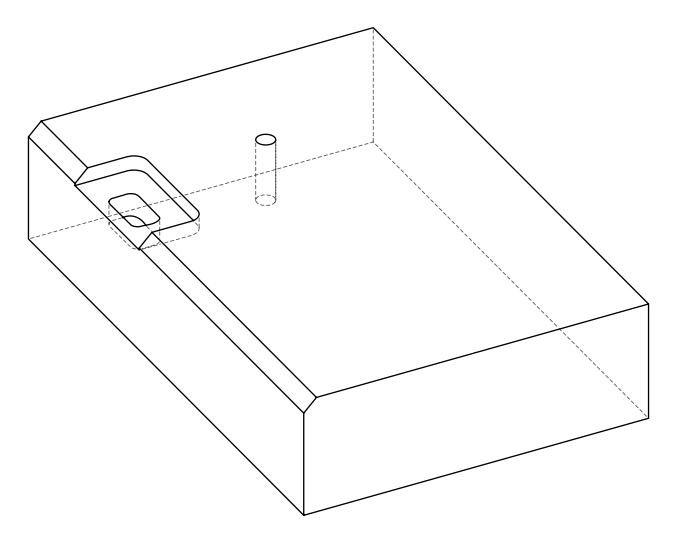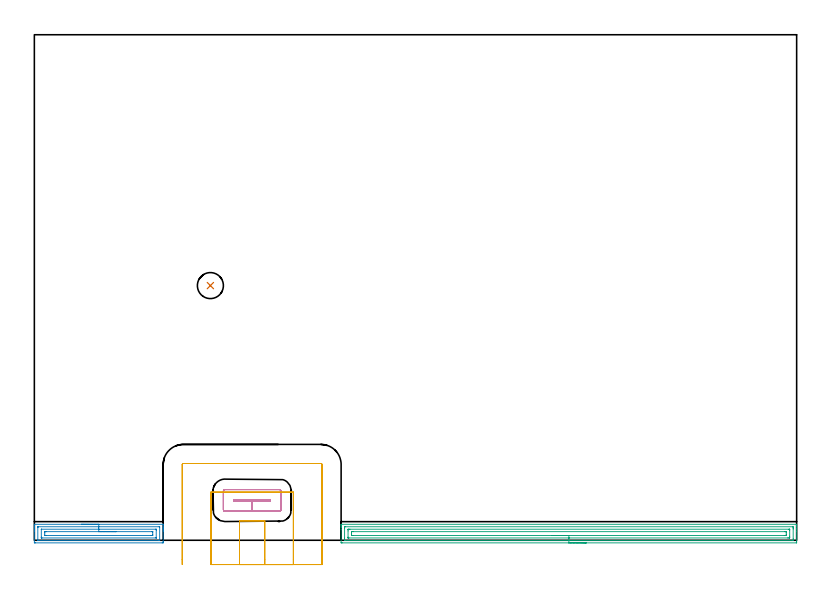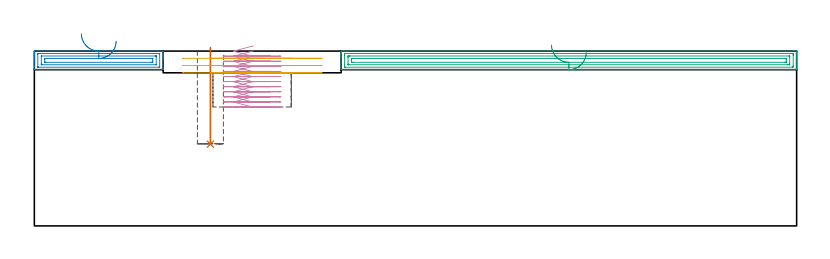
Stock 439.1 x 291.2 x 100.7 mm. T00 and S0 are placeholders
(PLAN: 5 operations, 3 tool changes, 19.2 min)
(1 INDEXABLE_INSERT_DRILL_BLIND_HOLE_FROM_SOLID | STEP1POCKET | NXT0302_001 | 0.22 min | 9416 mm3)
(2 AREA_MILL | FG_CHAMFER_SURFACE | UGT0205_001 | 2.62 min | 4597 mm3)
(3 AREA_MILL_1 | FG_CHAMFER_SURFACE_1 | UGT0205_001 | 8.65 min | 15362 mm3)
(4 MILL_RECTANGULAR_POCKET | POCKET_RECTANGULAR_STRAIGHT | NXT0201_011 | Follow Part, ap 3, ae 75% | 4.09 min | 34187 mm3)
(5 MILL_SLOT | SLOT_PARTIAL_RECTANGULAR | UGT0201_105 | Follow Part, ap 5.5, ae 75% | 3.61 min | 56029 mm3)
(TOOL NXT0302_001 | Index. Insert Drill 15mm [880-D1500L20-05] | D15 PA176 FL75 Z2)
(TOOL UGT0205_001 | Chamfer Mill 20 x 3 x 45 deg. | D20 FL50 Z2)
(TOOL NXT0201_011 | ENDMILL 12mm [2P460-1200-NA 1630] | D12 FL38 Z6)
(TOOL UGT0201_105 | End Mill 22 mm | D22 FL25 Z2)
(OP 1 INDEXABLE_INSERT_DRILL_BLIND_HOLE_FROM_SOLID)
G17 G21 G94 G90
T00 M6
G54
G17 G0 G90 X101.4 Y146.7 S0 M3
G43 Z110.7 H1
G94 G81 G98 Z47.1 F250. R102.7
G80
M5
M2
(OP 2 AREA_MILL)
G17 G21 G94 G90
T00 M6
G54
G17 G0 G90 X27.1 Y9.2 S1061 M3
G43 Z110.7 H0
G94 G1 X27.138 Z109.828 F250.
X27.252 Z108.963
X27.441 Z108.112
X27.703 Z107.28
X28.037 Z106.474
X28.44 Z105.7
X28.908 Z104.964
X29.44 Z104.272
X30.029 Z103.629
X30.672 Z103.039
X31.364 Z102.508
X32.1 Z102.04
X32.874 Z101.637
X33.68 Z101.303
X34.512 Z101.041
X35.364 Z100.852
X36.228 Z100.738
X37.1 Z100.7
X74.064
X74.191 Y9.197 Z100.688
X74.193 Y9.187 Z100.678
X74.2 Y8.903 Z100.402
Y8.174 Z99.673
Y7.483 Z98.982
Y6.944 Z98.44
Y6.675 Z98.172
Y6.06 Z97.557
Y5.791 Z97.288
Y5.176 Z96.67
Y-0.705 Z90.792
X74.197 Y-1.012 Z90.485
X74.192 Y-1.491 Z90.006
X74.105 Y-1.494 Z90.003
X73.619 Y-1.5 Z90.
X0.581
X0.177 Y-1.495 Z90.002
X0.01 Y-1.491 Z90.006
X0. Y-1.32 Z90.177
Y5.176 Z96.67
Y5.791 Z97.288
Y6.06 Z97.557
Y6.675 Z98.172
Y6.944 Z98.44
Y7.483 Z98.982
Y7.828 Z99.327
Y8.712 Z100.211
Y8.903 Z100.402
X0.007 Y9.187 Z100.678
X0.009 Y9.197 Z100.688
X0.136 Y9.2 Z100.7
X37.1
Y7.786 Z99.286
X71.881
X72.056 Y7.784 Z99.284
X72.143 Y7.781 Z99.281
X72.18 Y7.779 Z99.279
X72.19 Y7.758 Z99.258
X72.194 Y7.674 Z99.174
X72.199 Y7.47 Z98.97
Y0.397 Z91.897
X72.195 Y0.037 Z91.537
X72.19 Y-0.065 Z91.435
X72.187 Y-0.08 Z91.42
X72.18 Y-0.082 Z91.418
X72.155 Y-0.084 Z91.416
X72.05 Y-0.085 Z91.415
X71.838 Y-0.086 Z91.414
X2.32
X2.144 Y-0.084 Z91.416
X2.057 Y-0.081 Z91.419
X2.02 Y-0.079 Z91.421
X2.01 Y-0.058 Z91.442
X2.006 Y0.026 Z91.526
X2.001 Y0.23 Z91.73
X2. Y7.303 Z98.803
X2.005 Y7.664 Z99.164
X2.01 Y7.765 Z99.265
X2.013 Y7.78 Z99.28
X2.02 Y7.782 Z99.282
X2.045 Y7.784 Z99.284
X2.15 Y7.785 Z99.285
X2.362 Y7.786 Z99.286
X37.1
Y6.371 Z97.871
X69.743
X70.056 Y6.37 Z97.87
X70.16 Y6.367 Z97.867
X70.189 Y6.365 Z97.865
X70.195 Y6.298 Z97.798
X70.199 Y6.203 Z97.703
X70.2 Y6.06 Z97.56
Y5.917 Z97.417
X70.199 Y1.498 Z92.998
X70.19 Y1.355 Z92.855
X70.185 Y1.335 Z92.835
X70.173 Y1.332 Z92.832
X70.135 Y1.329 Z92.829
X4.457
X4.144 Y1.33 Z92.83
X4.04 Y1.333 Z92.833
X4.011 Y1.335 Z92.835
X4.005 Y1.402 Z92.902
X4.001 Y1.497 Z92.997
X4. Y1.64 Z93.14
Y1.783 Z93.283
X4.001 Y6.202 Z97.702
X4.01 Y6.345 Z97.845
X4.015 Y6.365 Z97.865
X4.027 Y6.368 Z97.868
X4.065 Y6.371 Z97.871
X37.1
Y4.957 Z96.457
X67.605
X68.116 Y4.955 Z96.455
X68.174 Y4.953 Z96.453
X68.187 Y4.951 Z96.451
X68.19 Y4.939 Z96.439
X68.195 Y4.896 Z96.396
X68.198 Y4.72 Z96.22
X68.2 Y3.408 Z94.908
X68.196 Y3.003 Z94.503
X68.192 Y2.801 Z94.301
X68.19 Y2.756 Z94.256
X68.149 Y2.75 Z94.25
X68.05 Y2.747 Z94.247
X67.384 Y2.743 Z94.243
X67.164
X6.595
X6.084 Y2.745 Z94.245
X6.026 Y2.747 Z94.247
X6.013 Y2.749 Z94.249
X6.01 Y2.761 Z94.261
X6.005 Y2.804 Z94.304
X6.002 Y2.98 Z94.48
X6. Y4.292 Z95.792
X6.004 Y4.697 Z96.197
X6.008 Y4.899 Z96.399
X6.01 Y4.944 Z96.444
X6.051 Y4.95 Z96.45
X6.15 Y4.953 Z96.453
X6.816 Y4.957 Z96.457
X7.037
X37.1
X37.972 Z96.495
X38.836 Z96.609
X39.688 Z96.798
X40.52 Z97.06
X41.326 Z97.394
X42.1 Z97.797
X42.836 Z98.266
X43.528 Z98.797
X44.171 Z99.386
X44.76 Z100.029
X45.292 Z100.721
X45.76 Z101.457
X46.163 Z102.231
X46.497 Z103.037
X46.759 Z103.869
X46.948 Z104.721
X47.062 Z105.586
X47.1 Z106.457
G0 Z110.7
M5
M2
(OP 3 AREA_MILL_1)
G17 G21 G94 G90
T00 M6
G54
G17 G0 G90 X317.9 Y-1.5 S1061 M3
G43 Z110.7 H0
Z100.
G94 G1 X317.862 Z99.129 F250.
X317.748 Z98.264
X317.559 Z97.412
X317.297 Z96.58
X316.963 Z95.774
X316.56 Z95.
X316.091 Z94.264
X315.56 Z93.572
X314.971 Z92.929
X314.328 Z92.34
X313.636 Z91.809
X312.9 Z91.34
X312.126 Z90.937
X311.32 Z90.603
X310.488 Z90.341
X309.636 Z90.152
X308.772 Z90.038
X307.9 Z90.
X177.331
X176.927 Y-1.496 Z90.002
X176.71 Y-1.492 Z90.006
X176.7 Y-1.272 Z90.225
Y6.06 Z97.555
Y7.464 Z98.96
Y7.828 Z99.323
Y8.556 Z100.056
Y8.798 Z100.298
X176.707 Y9.182 Z100.673
X176.709 Y9.197 Z100.688
X176.884 Y9.2 Z100.7
X438.916
X439.091 Y9.197 Z100.688
X439.093 Y9.182 Z100.673
X439.1 Y8.798 Z100.298
Y8.557 Z100.057
Y7.828 Z99.323
Y6.58 Z98.077
Y5.176 Z96.672
Y-1.012 Z90.485
X439.098 Y-1.274 Z90.224
X439.09 Y-1.492 Z90.006
X438.87 Y-1.499 Z89.999
X307.9 Y-1.5 Z90.
Y-0.086 Z91.414
X179.076 Y-0.085 Z91.415
X178.722 Y-0.079 Z91.421
X178.71 Y0.036 Z91.536
X178.702 Y0.285 Z91.785
X178.7 Y0.756 Z92.256
Y1.171 Z92.671
X178.701 Y6.944 Z98.444
X178.702 Y7.357 Z98.857
X178.71 Y7.768 Z99.268
X179.12 Y7.784 Z99.284
X179.164 Y7.785 Z99.285
X436.724
X437.078 Y7.779 Z99.279
X437.09 Y7.664 Z99.164
X437.098 Y7.415 Z98.915
X437.1 Y6.944 Z98.444
Y6.529 Z98.029
X437.099 Y0.756 Z92.256
X437.098 Y0.343 Z91.843
X437.09 Y-0.068 Z91.432
X436.68 Y-0.084 Z91.416
X436.636 Y-0.085 Z91.415
X307.9 Y-0.086 Z91.414
Y1.329 Z92.829
X181.223
X180.909 Y1.33 Z92.83
X180.804 Y1.332 Z92.832
X180.723 Y1.335 Z92.835
X180.71 Y1.342 Z92.842
X180.706 Y1.375 Z92.875
X180.703 Y1.434 Z92.934
X180.701 Y1.64 Z93.14
X180.7 Y1.846 Z93.346
Y5.382 Z96.882
X180.701 Y6.06 Z97.56
X180.703 Y6.263 Z97.763
X180.71 Y6.334 Z97.834
X180.72 Y6.365 Z97.865
X180.752 Y6.366 Z97.866
X180.909 Y6.369 Z97.869
X181.488 Y6.371 Z97.871
X181.803
X434.577
X434.891 Y6.37 Z97.87
X434.996 Y6.368 Z97.868
X435.077 Y6.365 Z97.865
X435.09 Y6.358 Z97.858
X435.094 Y6.325 Z97.825
X435.097 Y6.266 Z97.766
X435.099 Y6.06 Z97.56
X435.1 Y5.854 Z97.354
Y2.318 Z93.818
X435.099 Y1.64 Z93.14
X435.097 Y1.437 Z92.937
X435.09 Y1.366 Z92.866
X435.08 Y1.335 Z92.835
X435.048 Y1.334 Z92.834
X434.891 Y1.331 Z92.831
X434.312 Y1.329 Z92.829
X433.997
X307.9
Y2.743 Z94.243
X183.592
X183.369 Y2.744 Z94.244
X182.832 Y2.75 Z94.25
X182.71 Y2.754 Z94.254
X182.706 Y2.967 Z94.467
X182.7 Y3.405 Z94.905
Y4.289 Z95.789
Y4.292 Z95.792
X182.706 Y4.733 Z96.233
X182.71 Y4.946 Z96.446
X182.925 Y4.951 Z96.451
X183.592 Y4.956 Z96.456
X183.813 Y4.957 Z96.457
X432.208
X432.431 Y4.956 Z96.456
X432.968 Y4.95 Z96.45
X433.09 Y4.946 Z96.446
X433.094 Y4.733 Z96.233
X433.1 Y4.295 Z95.795
Y3.411 Z94.911
X433.094 Y2.967 Z94.467
X433.09 Y2.754 Z94.254
X432.875 Y2.749 Z94.249
X432.208 Y2.744 Z94.244
X431.987 Y2.743 Z94.243
X307.9
X307.028 Z94.281
X306.163 Z94.395
X305.312 Z94.583
X304.48 Z94.846
X303.674 Z95.18
X302.9 Z95.582
X302.164 Z96.051
X301.472 Z96.582
X300.829 Z97.172
X300.24 Z97.815
X299.708 Z98.507
X299.24 Z99.243
X298.837 Z100.017
X298.503 Z100.823
X298.241 Z101.655
X298.052 Z102.506
X297.938 Z103.371
X297.9 Z104.243
G0 Z110.7
M5
M2
(OP 4 MILL_RECTANGULAR_POCKET)
G17 G21 G94 G90
T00 M6
G54
G17 G0 G90 X126.071 Y23.2 S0 M3
G43 Z110.7 H1
Z103.7
G94 G1 X114.9 Z100.707 F250.
Y22.8 Z100.599
X125.45 Z97.773
X136. F500.
Y23.2
X114.9
Y22.8
X125.45
Y16.8
X141.2
G3 X142. Y17.6 R0.8
G1 Y28.4
G3 X141.2 Y29.2 R0.8
G1 X109.7
G3 X108.9 Y28.4 R0.8
G1 Y17.6
G3 X109.7 Y16.8 R0.8
G1 X125.45
X126.45
G0 X126.071 Y23.2 Z100.773
G1 X114.9 Z97.779 F250.
Y22.8 Z97.672
X125.45 Z94.845
X136. F500.
Y23.2
X114.9
Y22.8
X125.45
Y16.8
X141.2
G3 X142. Y17.6 R0.8
G1 Y28.4
G3 X141.2 Y29.2 R0.8
G1 X109.7
G3 X108.9 Y28.4 R0.8
G1 Y17.6
G3 X109.7 Y16.8 R0.8
G1 X125.45
X126.45
G0 X126.071 Y23.2 Z97.845
G1 X114.9 Z94.852 F250.
Y22.8 Z94.745
X125.45 Z91.918
X136. F500.
Y23.2
X114.9
Y22.8
X125.45
Y16.8
X141.2
G3 X142. Y17.6 R0.8
G1 Y28.4
G3 X141.2 Y29.2 R0.8
G1 X109.7
G3 X108.9 Y28.4 R0.8
G1 Y17.6
G3 X109.7 Y16.8 R0.8
G1 X125.45
X126.45
G0 X126.071 Y23.2 Z94.918
G1 X114.9 Z91.925 F250.
Y22.8 Z91.818
X125.45 Z88.991
X136. F500.
Y23.2
X114.9
Y22.8
X125.45
Y16.8
X141.2
G3 X142. Y17.6 R0.8
G1 Y28.4
G3 X141.2 Y29.2 R0.8
G1 X109.7
G3 X108.9 Y28.4 R0.8
G1 Y17.6
G3 X109.7 Y16.8 R0.8
G1 X125.45
X126.45
G0 X126.071 Y23.2 Z91.991
G1 X114.9 Z88.998 F250.
Y22.8 Z88.89
X125.45 Z86.064
X136. F500.
Y23.2
X114.9
Y22.8
X125.45
Y16.8
X141.2
G3 X142. Y17.6 R0.8
G1 Y28.4
G3 X141.2 Y29.2 R0.8
G1 X109.7
G3 X108.9 Y28.4 R0.8
G1 Y17.6
G3 X109.7 Y16.8 R0.8
G1 X125.45
X126.45
G0 X126.071 Y23.2 Z89.064
G1 X114.9 Z86.07 F250.
Y22.8 Z85.963
X125.45 Z83.136
X136. F500.
Y23.2
X114.9
Y22.8
X125.45
Y16.8
X141.2
G3 X142. Y17.6 R0.8
G1 Y28.4
G3 X141.2 Y29.2 R0.8
G1 X109.7
G3 X108.9 Y28.4 R0.8
G1 Y17.6
G3 X109.7 Y16.8 R0.8
G1 X125.45
X126.45
G0 X126.071 Y23.2 Z86.136
G1 X114.9 Z83.143 F250.
Y22.8 Z83.036
X125.45 Z80.209
X136. F500.
Y23.2
X114.9
Y22.8
X125.45
Y16.8
X141.2
G3 X142. Y17.6 R0.8
G1 Y28.4
G3 X141.2 Y29.2 R0.8
G1 X109.7
G3 X108.9 Y28.4 R0.8
G1 Y17.6
G3 X109.7 Y16.8 R0.8
G1 X125.45
X126.45
G0 X126.071 Y23.2 Z83.209
G1 X114.9 Z80.216 F250.
Y22.8 Z80.109
X125.45 Z77.282
X136. F500.
Y23.2
X114.9
Y22.8
X125.45
Y16.8
X141.2
G3 X142. Y17.6 R0.8
G1 Y28.4
G3 X141.2 Y29.2 R0.8
G1 X109.7
G3 X108.9 Y28.4 R0.8
G1 Y17.6
G3 X109.7 Y16.8 R0.8
G1 X125.45
X126.45
G0 X126.071 Y23.2 Z80.282
G1 X114.9 Z77.289 F250.
Y22.8 Z77.181
X125.45 Z74.355
X136. F500.
Y23.2
X114.9
Y22.8
X125.45
Y16.8
X141.2
G3 X142. Y17.6 R0.8
G1 Y28.4
G3 X141.2 Y29.2 R0.8
G1 X109.7
G3 X108.9 Y28.4 R0.8
G1 Y17.6
G3 X109.7 Y16.8 R0.8
G1 X125.45
X126.45
G0 X126.071 Y23.2 Z77.355
G1 X114.9 Z74.361 F250.
Y22.8 Z74.254
X125.45 Z71.427
X136. F500.
Y23.2
X114.9
Y22.8
X125.45
Y16.8
X141.2
G3 X142. Y17.6 R0.8
G1 Y28.4
G3 X141.2 Y29.2 R0.8
G1 X109.7
G3 X108.9 Y28.4 R0.8
G1 Y17.6
G3 X109.7 Y16.8 R0.8
G1 X125.45
X126.45
G0 X126.071 Y23.2 Z74.427
G1 X114.9 Z71.434 F250.
Y22.8 Z71.327
X125.45 Z68.5
X136. F500.
Y23.2
X114.9
Y22.8
X125.45
Y16.8
X141.2
G3 X142. Y17.6 R0.8
G1 Y28.4
G3 X141.2 Y29.2 R0.8
G1 X109.7
G3 X108.9 Y28.4 R0.8
G1 Y17.6
G3 X109.7 Y16.8 R0.8
G1 X125.45
X126.45
G0 Z110.7
M5
M2
(OP 5 MILL_SLOT)
G17 G21 G94 G90
T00 M6
G54
G17 G0 G90 X132.7 Y-14. S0 M3
G43 Z110.7 H0
Z96.533
G94 G1 Y-11. F250.
Y11.2 F500.
X118.2
Y-11.
Y-14. F250.
X149.2
Y-11.
Y27.7 F500.
X101.7
Y-11.
Y-14. F250.
X165.7
Y-11.
Y43.6 F500.
G3 X165.1 Y44.2 R0.6
G1 X85.8
G3 X85.2 Y43.6 R0.6
G1 Y-11.
Y-14. F250.
G0 X132.7 Z92.367
G1 Y-11.
Y11.2 F500.
X118.2
Y-11.
Y-14. F250.
X149.2
Y-11.
Y27.7 F500.
X101.7
Y-11.
Y-14. F250.
X165.7
Y-11.
Y43.6 F500.
G3 X165.1 Y44.2 R0.6
G1 X85.8
G3 X85.2 Y43.6 R0.6
G1 Y-11.
Y-14. F250.
G0 X132.7 Z88.2
G1 Y-11.
Y11.2 F500.
X118.2
Y-11.
Y-14. F250.
X149.2
Y-11.
Y27.7 F500.
X101.7
Y-11.
Y-14. F250.
X165.7
Y-11.
Y43.6 F500.
G3 X165.1 Y44.2 R0.6
G1 X85.8
G3 X85.2 Y43.6 R0.6
G1 Y-11.
Y-14. F250.
G0 Z110.7
M5
M2
